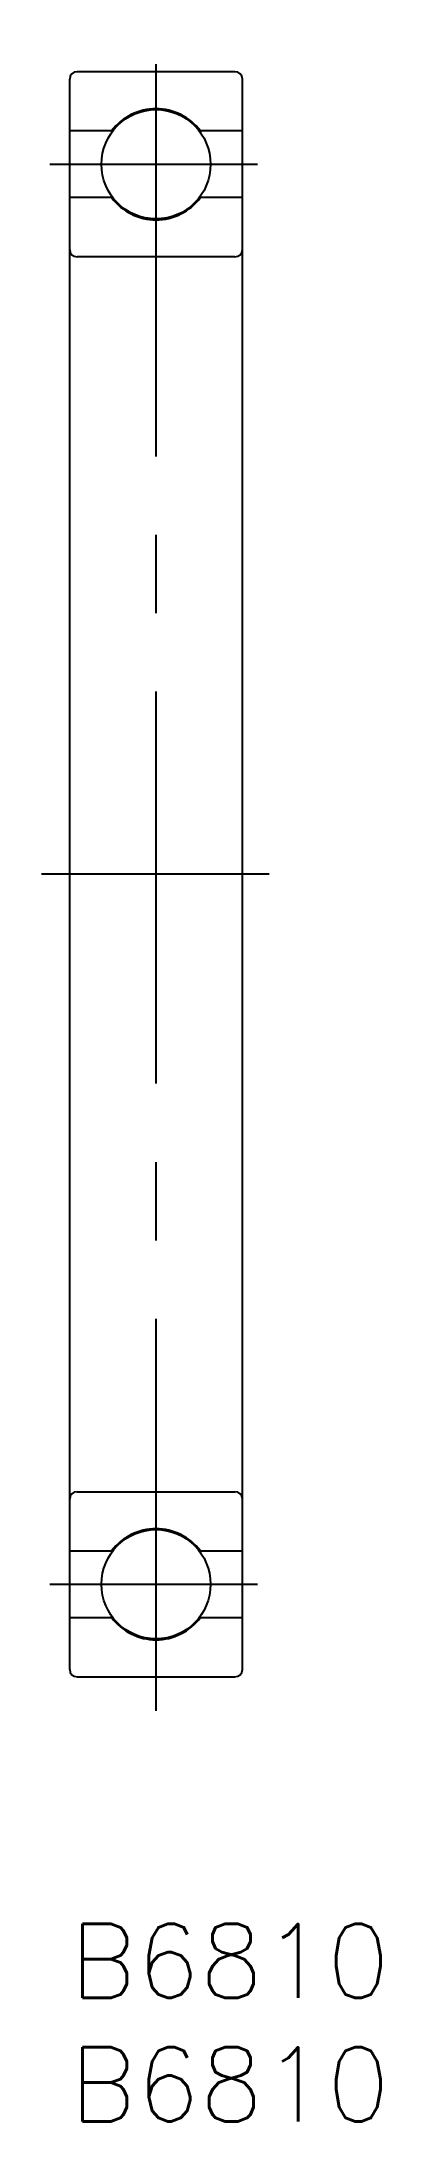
# Model space of a CAD drawing. Extents: x -1.1 to 12.6, y -8 to 76.2.
import ezdxf

# ---------------------------------------------------------------- set-up
doc = ezdxf.new("R2010")
doc.units = 0
doc.header["$LTSCALE"] = 0.5
doc.linetypes.add('CENTER', pattern=[50.8, 31.75, -6.35, 6.35, -6.35])
for name, color, linetype in [('MSM_CENTER', 1, 'CENTER'), ('MSM_CONTINUOUS', 7, 'CONTINUOUS'), ('MSM_PART_NUMBER', 7, 'CONTINUOUS')]:
    doc.layers.add(name, color=color, linetype=linetype)
doc.styles.get("Standard").update_dxf_attribs({"font": 'txt.shx', "height": 3, "bigfont": 'bigfont.shx'})

msp = doc.modelspace()

# ---------------------------------------------------------------- linework, layer by layer
at = {"layer": 'MSM_CENTER'}
for p, q in [((3.5, 8.623), (3.5, 76.218)), ((-0.807, 71.25), (7.621, 71.25)), ((8.091, 42.5), (-1.142, 42.5)), ((-0.807, 13.75), (7.621, 13.75))]:
    msp.add_line(p, q, dxfattribs=at)
at = {"layer": 'MSM_CONTINUOUS'}
for p, q in [((6.7, 75), (0.3, 75)), ((0, 10.3), (0, 74.7)), ((7, 10.3), (7, 74.7)), ((1.7, 72.6), (0, 72.6)), ((1.7, 72.6), (1.7, 72.537)), ((7, 72.6), (5.3, 72.6)), ((5.3, 72.6), (5.3, 72.537)), ((1.7, 69.9), (1.7, 69.963)), ((5.3, 69.9), (5.3, 69.963)), ((1.7, 69.9), (0, 69.9)), ((7, 69.9), (5.3, 69.9)), ((6.7, 67.5), (0.3, 67.5)), ((0.3, 17.5), (6.7, 17.5)), ((0, 15.1), (1.7, 15.1)), ((1.7, 15.1), (1.7, 15.037)), ((5.3, 15.1), (7, 15.1)), ((5.3, 15.1), (5.3, 15.037)), ((0, 12.4), (1.7, 12.4)), ((1.7, 12.4), (1.7, 12.463)), ((5.3, 12.4), (5.3, 12.463)), ((5.3, 12.4), (7, 12.4)), ((0.3, 10), (6.7, 10))]:
    msp.add_line(p, q, dxfattribs=at)
for centre in [(3.5, 71.25), (3.5, 13.75)]:
    msp.add_circle(centre, 2.213, dxfattribs=at)
for centre, radius, start, end in [((0.3, 74.7), 0.3, 90, 180), ((6.7, 74.7), 0.3, 360, 90), ((3.5, 71.25), 2.25, 36.8699, 143.1301), ((3.5, 71.25), 2.25, 216.8699, 323.1301), ((0.3, 67.8), 0.3, 180, 270), ((6.7, 67.8), 0.3, 270, 0), ((0.3, 17.2), 0.3, 90, 180), ((6.7, 17.2), 0.3, 360, 90), ((3.5, 13.75), 2.25, 36.8699, 143.1301), ((3.5, 13.75), 2.25, 216.8699, 323.1301), ((0.3, 10.3), 0.3, 180, 270), ((6.7, 10.3), 0.3, 270, 0)]:
    msp.add_arc(centre, radius, start, end, dxfattribs=at)

# ---------------------------------------------------------------- texts
at = {"layer": 'MSM_PART_NUMBER'}
for p in [(0, -3), (0, -8)]:
    msp.add_text('B6810', height=3, dxfattribs=at).set_placement(p)

doc.saveas('drawing.dxf')
